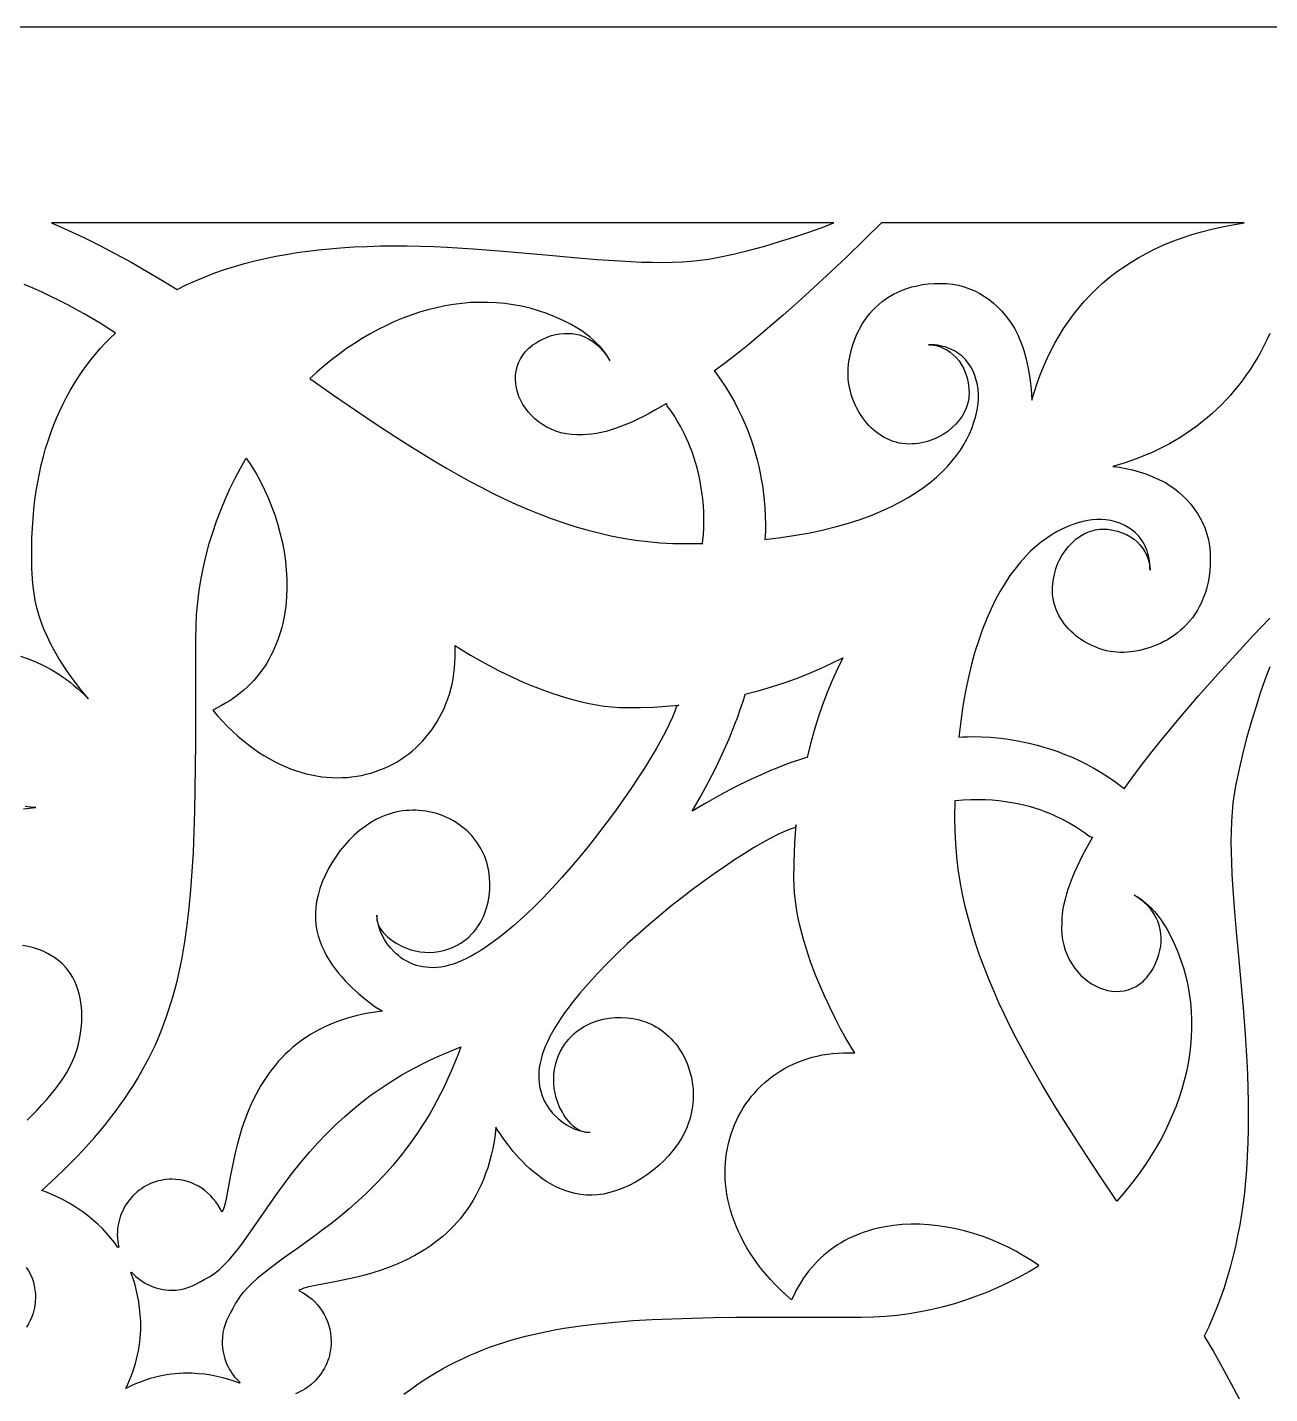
# Model space of a CAD drawing. Extents: x -52 to 65, y 50 to 90.
# Drawn here: x -4.45 to 15.23, y 68.23 to 89.87 of the extents above; entities that cross this region are included whole.
import ezdxf

# ---------------------------------------------------------------- set-up
doc = ezdxf.new("R2010")
doc.units = 0
doc.header["$MEASUREMENT"] = 0
doc.layers.add('LAYER_1', color=18, linetype='CONTINUOUS')

msp = doc.modelspace()

# ---------------------------------------------------------------- linework, layer by layer
at = {"layer": 'LAYER_1'}
for points in [[(64.546, 89.866), (-30.122, 89.866), (-51.907, 89.866)], [(-4.561, 79.907), (-4.44, 79.865), (-4.318, 79.816), (-4.196, 79.758), (-4.075, 79.693), (-3.954, 79.619), (-3.894, 79.579), (-3.834, 79.537), (-3.775, 79.492), (-3.716, 79.444), (-3.657, 79.395), (-3.599, 79.342), (-3.541, 79.287), (-3.485, 79.23), (-3.595, 79.364), (-3.696, 79.495), (-3.789, 79.622), (-3.874, 79.746), (-3.952, 79.868), (-4.021, 79.988), (-4.084, 80.106), (-4.14, 80.222), (-4.189, 80.336), (-4.232, 80.45), (-4.269, 80.562), (-4.3, 80.674), (-4.326, 80.786), (-4.346, 80.899), (-4.362, 81.011), (-4.373, 81.124), (-4.38, 81.293), (-4.383, 81.458), (-4.383, 81.619), (-4.38, 81.778), (-4.373, 81.934), (-4.362, 82.086), (-4.349, 82.235), (-4.332, 82.381), (-4.311, 82.524), (-4.288, 82.664), (-4.261, 82.801), (-4.231, 82.935), (-4.198, 83.066), (-4.162, 83.194), (-4.123, 83.319), (-4.082, 83.441), (-4.037, 83.561), (-3.989, 83.677), (-3.939, 83.791), (-3.886, 83.902), (-3.831, 84.01), (-3.772, 84.115), (-3.712, 84.218), (-3.648, 84.318), (-3.583, 84.415), (-3.514, 84.51), (-3.444, 84.602), (-3.371, 84.691), (-3.296, 84.778), (-3.218, 84.862), (-3.139, 84.944), (-3.057, 85.023), (-3.177, 85.101), (-3.3, 85.178), (-3.425, 85.253), (-3.552, 85.327), (-3.681, 85.399), (-3.812, 85.469), (-3.946, 85.538), (-4.081, 85.605), (-4.219, 85.67), (-4.359, 85.733), (-4.501, 85.794)], [(15.227, 85.017), (15.182, 84.918), (15.135, 84.821), (15.085, 84.726), (15.033, 84.633), (14.978, 84.542), (14.921, 84.453), (14.862, 84.366), (14.801, 84.282), (14.738, 84.199), (14.672, 84.118), (14.605, 84.04), (14.535, 83.963), (14.463, 83.889), (14.39, 83.817), (14.314, 83.748), (14.236, 83.68), (14.156, 83.615), (14.075, 83.551), (13.991, 83.491), (13.906, 83.432), (13.818, 83.376), (13.729, 83.322), (13.638, 83.27), (13.545, 83.221), (13.451, 83.174), (13.355, 83.129), (13.257, 83.087), (13.157, 83.047), (13.056, 83.01), (12.953, 82.975), (12.849, 82.942), (12.742, 82.912), (12.744, 82.912), (12.847, 82.898), (12.951, 82.879), (13.054, 82.855), (13.159, 82.826), (13.263, 82.792), (13.368, 82.752), (13.473, 82.706), (13.579, 82.655), (13.653, 82.606), (13.724, 82.554), (13.792, 82.498), (13.858, 82.439), (13.92, 82.377), (13.978, 82.311), (14.033, 82.241), (14.082, 82.168), (14.128, 82.092), (14.168, 82.011), (14.203, 81.928), (14.232, 81.84), (14.256, 81.749), (14.273, 81.654), (14.283, 81.555), (14.287, 81.453), (14.284, 81.353), (14.277, 81.258), (14.266, 81.166), (14.251, 81.079), (14.231, 80.995), (14.208, 80.916), (14.181, 80.84), (14.151, 80.768), (14.118, 80.7), (14.082, 80.635), (14.043, 80.573), (14.002, 80.515), (13.958, 80.461), (13.912, 80.41), (13.865, 80.362), (13.816, 80.317), (13.765, 80.275), (13.713, 80.236), (13.66, 80.2), (13.606, 80.167), (13.552, 80.137), (13.497, 80.109), (13.442, 80.084), (13.387, 80.062), (13.333, 80.042), (13.278, 80.025), (13.172, 79.997), (13.07, 79.978), (12.973, 79.967), (12.918, 79.964), (12.863, 79.965), (12.808, 79.968), (12.753, 79.974), (12.698, 79.982), (12.644, 79.993), (12.591, 80.007), (12.539, 80.023), (12.487, 80.041), (12.436, 80.062), (12.387, 80.085), (12.338, 80.11), (12.291, 80.137), (12.245, 80.166), (12.201, 80.197), (12.158, 80.23), (12.118, 80.265), (12.079, 80.301), (12.042, 80.339), (12.007, 80.378), (11.974, 80.419), (11.943, 80.462), (11.915, 80.506), (11.889, 80.55), (11.866, 80.597), (11.846, 80.644), (11.828, 80.692), (11.814, 80.742), (11.802, 80.792), (11.794, 80.843), (11.789, 80.894), (11.787, 80.947), (11.788, 80.999), (11.792, 81.05), (11.798, 81.101), (11.806, 81.15), (11.816, 81.198), (11.827, 81.245), (11.841, 81.291), (11.857, 81.335), (11.874, 81.379), (11.894, 81.421), (11.937, 81.5), (11.985, 81.574), (12.039, 81.642), (12.097, 81.703), (12.158, 81.758), (12.223, 81.805), (12.29, 81.844), (12.325, 81.861), (12.359, 81.875), (12.394, 81.888), (12.43, 81.898), (12.465, 81.907), (12.5, 81.913), (12.535, 81.917), (12.571, 81.918), (12.658, 81.915), (12.741, 81.904), (12.819, 81.886), (12.892, 81.862), (12.959, 81.832), (13.022, 81.797), (13.079, 81.757), (13.131, 81.713), (13.177, 81.664), (13.217, 81.613), (13.252, 81.559), (13.281, 81.502), (13.303, 81.444), (13.319, 81.385), (13.329, 81.326), (13.332, 81.266), (13.331, 81.314), (13.328, 81.361), (13.323, 81.407), (13.316, 81.451), (13.307, 81.493), (13.297, 81.534), (13.284, 81.573), (13.27, 81.611), (13.254, 81.647), (13.237, 81.681), (13.218, 81.715), (13.197, 81.746), (13.175, 81.776), (13.152, 81.805), (13.101, 81.858), (13.046, 81.905), (12.986, 81.946), (12.922, 81.982), (12.854, 82.011), (12.783, 82.035), (12.709, 82.053), (12.634, 82.065), (12.556, 82.072), (12.488, 82.07), (12.417, 82.064), (12.344, 82.053), (12.268, 82.038), (12.19, 82.018), (12.111, 81.992), (12.029, 81.961), (11.947, 81.925), (11.863, 81.882), (11.779, 81.833), (11.695, 81.777), (11.61, 81.715), (11.525, 81.645), (11.441, 81.568), (11.357, 81.484), (11.274, 81.391), (11.193, 81.291), (11.113, 81.182), (11.035, 81.064), (10.958, 80.938), (10.885, 80.802), (10.813, 80.656), (10.745, 80.501), (10.68, 80.336), (10.618, 80.161), (10.559, 79.975), (10.505, 79.778), (10.455, 79.571), (10.41, 79.351), (10.369, 79.121), (10.333, 78.878), (10.303, 78.623), (10.304, 78.623), (10.365, 78.628), (10.439, 78.631), (10.538, 78.633), (10.66, 78.63), (10.804, 78.622), (10.966, 78.607), (11.053, 78.596), (11.145, 78.582), (11.24, 78.565), (11.338, 78.546), (11.439, 78.523), (11.544, 78.497), (11.65, 78.467), (11.759, 78.432), (11.87, 78.394), (11.982, 78.351), (12.096, 78.304), (12.211, 78.252), (12.327, 78.194), (12.443, 78.132), (12.559, 78.063), (12.676, 77.989), (12.792, 77.909), (12.908, 77.822), (12.92, 77.807), (13.057, 77.994), (13.198, 78.181), (13.344, 78.368), (13.492, 78.554), (13.643, 78.738), (13.795, 78.92), (13.948, 79.1), (14.101, 79.277), (14.403, 79.618), (14.696, 79.94), (14.973, 80.238), (15.227, 80.507)], [(15.227, 79.736), (15.153, 79.532), (15.078, 79.318), (15.006, 79.095), (14.935, 78.862), (14.867, 78.621), (14.802, 78.373), (14.742, 78.117), (14.687, 77.855), (14.663, 77.721), (14.645, 77.581), (14.631, 77.435), (14.622, 77.285), (14.616, 77.129), (14.614, 76.969), (14.616, 76.804), (14.62, 76.635), (14.628, 76.461), (14.638, 76.284), (14.664, 75.918), (14.696, 75.538), (14.732, 75.147), (14.805, 74.334), (14.837, 73.916), (14.864, 73.492), (14.874, 73.279), (14.881, 73.065), (14.886, 72.85), (14.888, 72.634), (14.887, 72.419), (14.882, 72.203), (14.872, 71.988), (14.859, 71.773), (14.844, 71.596), (14.826, 71.419), (14.805, 71.244), (14.78, 71.071), (14.752, 70.898), (14.72, 70.728), (14.685, 70.559), (14.645, 70.391), (14.602, 70.226), (14.555, 70.063), (14.505, 69.902), (14.45, 69.744), (14.391, 69.588), (14.328, 69.435), (14.261, 69.284), (14.19, 69.137), (14.335, 68.891), (14.476, 68.644), (14.613, 68.394), (14.746, 68.142)], [(-4.514, 77.487), (-4.416, 77.499), (-4.316, 77.508), (-4.403, 77.515), (-4.488, 77.525)], [(1.514, 68.22), (1.615, 68.294), (1.716, 68.364), (1.818, 68.432), (1.92, 68.497), (2.023, 68.559), (2.126, 68.618), (2.229, 68.675), (2.334, 68.729), (2.439, 68.78), (2.546, 68.829), (2.653, 68.875), (2.762, 68.919), (2.871, 68.96), (2.982, 69), (3.094, 69.037), (3.208, 69.072), (3.323, 69.104), (3.44, 69.135), (3.559, 69.164), (3.679, 69.191), (3.801, 69.216), (3.926, 69.24), (4.052, 69.262), (4.311, 69.3), (4.579, 69.333), (4.857, 69.36), (5.145, 69.382), (5.445, 69.399), (5.757, 69.413), (6.081, 69.423), (6.418, 69.43), (6.77, 69.435), (7.136, 69.437), (8.76, 69.438), (8.95, 69.442), (9.14, 69.452), (9.327, 69.47), (9.514, 69.494), (9.698, 69.525), (9.88, 69.563), (10.061, 69.607), (10.239, 69.656), (10.415, 69.712), (10.589, 69.773), (10.76, 69.84), (10.928, 69.913), (11.093, 69.991), (11.256, 70.073), (11.415, 70.161), (11.571, 70.253), (11.452, 70.334), (11.33, 70.411), (11.204, 70.482), (11.075, 70.549), (10.943, 70.611), (10.809, 70.667), (10.672, 70.718), (10.534, 70.763), (10.394, 70.803), (10.253, 70.836), (10.111, 70.864), (9.97, 70.885), (9.828, 70.9), (9.687, 70.908), (9.546, 70.909), (9.407, 70.903), (9.27, 70.89), (9.134, 70.869), (9.001, 70.841), (8.935, 70.824), (8.87, 70.806), (8.806, 70.785), (8.743, 70.762), (8.68, 70.737), (8.619, 70.71), (8.558, 70.681), (8.499, 70.65), (8.44, 70.617), (8.383, 70.582), (8.327, 70.545), (8.272, 70.505), (8.218, 70.463), (8.166, 70.419), (8.114, 70.373), (8.065, 70.325), (8.016, 70.274), (7.969, 70.221), (7.924, 70.166), (7.88, 70.108), (7.838, 70.048), (7.798, 69.985), (7.759, 69.92), (7.722, 69.853), (7.687, 69.783), (7.654, 69.711), (7.564, 69.79), (7.478, 69.871), (7.397, 69.952), (7.321, 70.034), (7.248, 70.117), (7.179, 70.2), (7.115, 70.284), (7.055, 70.368), (6.998, 70.452), (6.946, 70.537), (6.898, 70.622), (6.853, 70.708), (6.812, 70.793), (6.775, 70.878), (6.742, 70.964), (6.712, 71.049), (6.686, 71.134), (6.664, 71.219), (6.645, 71.303), (6.629, 71.387), (6.617, 71.471), (6.608, 71.554), (6.603, 71.636), (6.601, 71.718), (6.602, 71.799), (6.606, 71.879), (6.614, 71.958), (6.624, 72.037), (6.638, 72.114), (6.655, 72.19), (6.674, 72.265), (6.697, 72.339), (6.722, 72.411), (6.75, 72.482), (6.781, 72.552), (6.814, 72.62), (6.851, 72.686), (6.889, 72.751), (6.931, 72.814), (6.974, 72.876), (7.021, 72.935), (7.07, 72.992), (7.121, 73.048), (7.174, 73.101), (7.23, 73.152), (7.288, 73.201), (7.348, 73.248), (7.41, 73.292), (7.474, 73.334), (7.54, 73.374), (7.609, 73.41), (7.679, 73.445), (7.751, 73.476), (7.825, 73.505), (7.901, 73.53), (7.978, 73.553), (8.057, 73.573), (8.138, 73.59), (8.221, 73.604), (8.304, 73.614), (8.39, 73.621), (8.477, 73.625), (8.565, 73.625), (8.655, 73.622), (8.613, 73.689), (8.504, 73.874), (8.431, 74.006), (8.35, 74.16), (8.263, 74.334), (8.173, 74.526), (8.083, 74.733), (8.039, 74.841), (7.996, 74.952), (7.954, 75.066), (7.915, 75.182), (7.877, 75.3), (7.842, 75.419), (7.809, 75.54), (7.78, 75.662), (7.754, 75.785), (7.732, 75.908), (7.715, 76.031), (7.702, 76.154), (7.694, 76.276), (7.691, 76.398), (7.693, 76.613), (7.701, 76.824), (7.712, 77.031), (7.729, 77.234), (7.718, 77.214), (7.714, 77.195), (7.634, 77.168), (7.541, 77.13), (7.435, 77.08), (7.317, 77.02), (7.188, 76.949), (7.051, 76.868), (6.905, 76.778), (6.751, 76.679), (6.592, 76.572), (6.427, 76.458), (6.258, 76.337), (6.086, 76.21), (5.913, 76.077), (5.738, 75.939), (5.563, 75.796), (5.39, 75.65), (5.219, 75.5), (5.051, 75.348), (4.888, 75.194), (4.73, 75.038), (4.578, 74.881), (4.435, 74.724), (4.299, 74.567), (4.174, 74.411), (4.115, 74.333), (4.059, 74.256), (4.006, 74.18), (3.956, 74.104), (3.91, 74.029), (3.867, 73.954), (3.827, 73.88), (3.791, 73.807), (3.758, 73.735), (3.73, 73.665), (3.705, 73.595), (3.685, 73.526), (3.669, 73.459), (3.657, 73.393), (3.65, 73.328), (3.648, 73.265), (3.649, 73.208), (3.654, 73.153), (3.662, 73.1), (3.672, 73.049), (3.685, 73), (3.7, 72.952), (3.718, 72.907), (3.737, 72.863), (3.759, 72.822), (3.783, 72.782), (3.808, 72.744), (3.835, 72.708), (3.863, 72.674), (3.892, 72.641), (3.955, 72.582), (4.02, 72.53), (4.087, 72.485), (4.155, 72.447), (4.223, 72.416), (4.289, 72.392), (4.352, 72.376), (4.411, 72.365), (4.465, 72.362), (4.428, 72.36), (4.392, 72.363), (4.356, 72.37), (4.321, 72.382), (4.287, 72.398), (4.253, 72.418), (4.22, 72.442), (4.189, 72.468), (4.158, 72.498), (4.128, 72.531), (4.1, 72.566), (4.073, 72.602), (4.048, 72.641), (4.024, 72.682), (3.98, 72.765), (3.95, 72.836), (3.926, 72.909), (3.908, 72.983), (3.895, 73.058), (3.888, 73.134), (3.886, 73.21), (3.89, 73.286), (3.9, 73.361), (3.915, 73.435), (3.936, 73.508), (3.962, 73.579), (3.993, 73.648), (4.03, 73.714), (4.072, 73.777), (4.119, 73.837), (4.171, 73.893), (4.206, 73.925), (4.243, 73.956), (4.28, 73.984), (4.319, 74.011), (4.36, 74.036), (4.401, 74.059), (4.443, 74.08), (4.487, 74.099), (4.531, 74.116), (4.576, 74.131), (4.669, 74.156), (4.763, 74.174), (4.859, 74.183), (4.955, 74.186), (5.051, 74.18), (5.146, 74.167), (5.24, 74.146), (5.286, 74.133), (5.331, 74.118), (5.375, 74.101), (5.419, 74.082), (5.462, 74.061), (5.503, 74.038), (5.544, 74.014), (5.583, 73.987), (5.626, 73.955), (5.667, 73.921), (5.706, 73.886), (5.744, 73.848), (5.779, 73.81), (5.813, 73.77), (5.845, 73.728), (5.875, 73.686), (5.904, 73.642), (5.93, 73.596), (5.955, 73.55), (5.978, 73.503), (5.999, 73.454), (6.017, 73.405), (6.034, 73.355), (6.049, 73.304), (6.062, 73.253), (6.073, 73.201), (6.081, 73.149), (6.088, 73.096), (6.093, 73.042), (6.095, 72.989), (6.095, 72.935), (6.093, 72.881), (6.089, 72.827), (6.083, 72.772), (6.075, 72.718), (6.064, 72.664), (6.051, 72.61), (6.035, 72.557), (6.018, 72.504), (5.998, 72.451), (5.977, 72.403), (5.955, 72.355), (5.904, 72.261), (5.845, 72.17), (5.78, 72.082), (5.709, 71.996), (5.632, 71.915), (5.55, 71.837), (5.463, 71.764), (5.373, 71.696), (5.279, 71.633), (5.182, 71.576), (5.082, 71.525), (4.982, 71.48), (4.879, 71.441), (4.777, 71.411), (4.674, 71.387), (4.581, 71.374), (4.489, 71.368), (4.4, 71.37), (4.313, 71.378), (4.227, 71.394), (4.144, 71.415), (4.063, 71.441), (3.985, 71.473), (3.908, 71.509), (3.834, 71.549), (3.763, 71.593), (3.694, 71.64), (3.628, 71.689), (3.565, 71.74), (3.504, 71.793), (3.446, 71.847), (3.392, 71.902), (3.34, 71.956), (3.245, 72.063), (3.164, 72.165), (3.096, 72.257), (3.042, 72.335), (3.003, 72.396), (2.971, 72.449), (2.957, 72.333), (2.94, 72.22), (2.919, 72.11), (2.896, 72.005), (2.869, 71.903), (2.84, 71.805), (2.807, 71.711), (2.773, 71.619), (2.735, 71.532), (2.695, 71.447), (2.653, 71.366), (2.609, 71.288), (2.563, 71.213), (2.514, 71.141), (2.464, 71.072), (2.412, 71.006), (2.358, 70.942), (2.303, 70.882), (2.246, 70.824), (2.187, 70.769), (2.128, 70.716), (2.067, 70.666), (2.005, 70.618), (1.943, 70.573), (1.879, 70.53), (1.815, 70.488), (1.75, 70.45), (1.684, 70.413), (1.552, 70.345), (1.419, 70.284), (1.286, 70.231), (1.153, 70.183), (1.022, 70.141), (0.894, 70.105), (0.769, 70.073), (0.648, 70.044), (0.421, 69.998), (0.055, 69.928), (-0.013, 69.912), (-0.071, 69.895), (-0.117, 69.878), (-0.136, 69.868), (-0.151, 69.858), (-0.095, 69.829), (-0.042, 69.797), (0.009, 69.76), (0.057, 69.721), (0.102, 69.678), (0.144, 69.633), (0.182, 69.585), (0.218, 69.534), (0.25, 69.48), (0.278, 69.425), (0.302, 69.367), (0.322, 69.307), (0.338, 69.246), (0.35, 69.182), (0.357, 69.118), (0.359, 69.052), (0.358, 69.006), (0.355, 68.962), (0.349, 68.918), (0.342, 68.874), (0.332, 68.832), (0.321, 68.79), (0.307, 68.749), (0.292, 68.709), (0.274, 68.67), (0.255, 68.632), (0.235, 68.596), (0.212, 68.56), (0.188, 68.525), (0.162, 68.492), (0.107, 68.43), (0.046, 68.373), (0.013, 68.347), (-0.021, 68.322), (-0.056, 68.299), (-0.092, 68.278), (-0.129, 68.259), (-0.167, 68.241), (-0.207, 68.225)], [(-4.457, 72.559), (-4.377, 72.638), (-4.298, 72.718), (-4.221, 72.799), (-4.146, 72.883), (-4.074, 72.967), (-4.006, 73.053), (-3.942, 73.139), (-3.882, 73.227), (-3.828, 73.314), (-3.779, 73.402), (-3.736, 73.49), (-3.699, 73.577), (-3.67, 73.665), (-3.649, 73.742), (-3.631, 73.82), (-3.616, 73.897), (-3.604, 73.974), (-3.596, 74.051), (-3.59, 74.126), (-3.588, 74.202), (-3.59, 74.276), (-3.595, 74.349), (-3.603, 74.42), (-3.615, 74.491), (-3.631, 74.559), (-3.65, 74.626), (-3.673, 74.691), (-3.701, 74.754), (-3.732, 74.815), (-3.767, 74.873), (-3.806, 74.928), (-3.85, 74.981), (-3.897, 75.031), (-3.949, 75.078), (-4.006, 75.122), (-4.067, 75.162), (-4.132, 75.199), (-4.202, 75.232), (-4.277, 75.261), (-4.356, 75.286), (-4.44, 75.307), (-4.529, 75.323)], [(-4.471, 70.226), (-4.434, 70.17), (-4.404, 70.113), (-4.378, 70.054), (-4.357, 69.994), (-4.342, 69.933), (-4.331, 69.871), (-4.325, 69.809), (-4.324, 69.747), (-4.327, 69.685), (-4.334, 69.623), (-4.346, 69.562), (-4.362, 69.502), (-4.382, 69.444), (-4.406, 69.387), (-4.433, 69.332), (-4.465, 69.279)]]:
    msp.add_lwpolyline(points, dxfattribs=at)
for points in [[(8.321, 86.768), (-4.068, 86.768), (-3.811, 86.655), (-3.556, 86.535), (-3.305, 86.41), (-3.055, 86.279), (-2.808, 86.144), (-2.563, 86.004), (-2.32, 85.86), (-2.079, 85.713), (-1.935, 85.785), (-1.787, 85.853), (-1.637, 85.916), (-1.484, 85.975), (-1.329, 86.029), (-1.171, 86.079), (-1.011, 86.125), (-0.848, 86.167), (-0.684, 86.205), (-0.518, 86.239), (-0.351, 86.27), (-0.182, 86.297), (-0.011, 86.321), (0.161, 86.342), (0.334, 86.359), (0.508, 86.374), (0.719, 86.388), (0.93, 86.397), (1.142, 86.403), (1.353, 86.405), (1.564, 86.403), (1.775, 86.399), (1.986, 86.392), (2.195, 86.382), (2.611, 86.357), (3.021, 86.326), (3.819, 86.255), (4.203, 86.22), (4.576, 86.189), (4.935, 86.165), (5.109, 86.155), (5.28, 86.148), (5.446, 86.144), (5.608, 86.143), (5.765, 86.146), (5.918, 86.152), (6.065, 86.162), (6.208, 86.176), (6.345, 86.195), (6.477, 86.219), (6.734, 86.275), (6.985, 86.336), (7.228, 86.402), (7.464, 86.471), (7.692, 86.543), (7.911, 86.617), (8.121, 86.692)], [(14.818, 86.768), (9.079, 86.768), (8.814, 86.509), (8.522, 86.227), (8.206, 85.929), (7.872, 85.621), (7.698, 85.465), (7.522, 85.309), (7.343, 85.154), (7.163, 85.001), (6.98, 84.85), (6.797, 84.702), (6.613, 84.558), (6.43, 84.419), (6.445, 84.407), (6.53, 84.289), (6.609, 84.171), (6.681, 84.052), (6.749, 83.933), (6.81, 83.815), (6.867, 83.697), (6.918, 83.58), (6.964, 83.464), (7.006, 83.349), (7.044, 83.236), (7.077, 83.125), (7.107, 83.017), (7.133, 82.911), (7.155, 82.807), (7.174, 82.707), (7.191, 82.61), (7.215, 82.428), (7.23, 82.263), (7.238, 82.117), (7.241, 81.992), (7.239, 81.891), (7.236, 81.816), (7.231, 81.753), (7.232, 81.752), (7.482, 81.783), (7.72, 81.82), (7.946, 81.861), (8.161, 81.908), (8.365, 81.958), (8.558, 82.014), (8.741, 82.073), (8.913, 82.136), (9.075, 82.203), (9.227, 82.273), (9.37, 82.345), (9.503, 82.42), (9.627, 82.498), (9.743, 82.578), (9.85, 82.659), (9.948, 82.742), (10.039, 82.827), (10.122, 82.912), (10.197, 82.998), (10.265, 83.084), (10.327, 83.17), (10.381, 83.257), (10.429, 83.342), (10.471, 83.428), (10.507, 83.512), (10.538, 83.594), (10.563, 83.676), (10.583, 83.755), (10.598, 83.832), (10.608, 83.907), (10.614, 83.979), (10.616, 84.048), (10.61, 84.127), (10.597, 84.205), (10.58, 84.28), (10.557, 84.352), (10.528, 84.421), (10.493, 84.486), (10.453, 84.547), (10.407, 84.603), (10.355, 84.655), (10.326, 84.679), (10.297, 84.701), (10.266, 84.722), (10.233, 84.741), (10.199, 84.759), (10.163, 84.775), (10.126, 84.79), (10.088, 84.803), (10.048, 84.813), (10.006, 84.823), (9.963, 84.83), (9.918, 84.835), (9.872, 84.838), (9.825, 84.839), (9.883, 84.836), (9.942, 84.826), (10, 84.809), (10.057, 84.786), (10.112, 84.757), (10.165, 84.722), (10.216, 84.681), (10.263, 84.634), (10.307, 84.581), (10.346, 84.522), (10.381, 84.459), (10.411, 84.39), (10.434, 84.315), (10.452, 84.236), (10.462, 84.152), (10.465, 84.063), (10.464, 84.027), (10.46, 83.991), (10.454, 83.955), (10.446, 83.919), (10.436, 83.884), (10.423, 83.848), (10.392, 83.778), (10.354, 83.709), (10.308, 83.643), (10.254, 83.581), (10.194, 83.522), (10.128, 83.467), (10.055, 83.418), (10.017, 83.395), (9.977, 83.374), (9.936, 83.354), (9.893, 83.337), (9.849, 83.321), (9.805, 83.307), (9.758, 83.294), (9.711, 83.284), (9.663, 83.276), (9.614, 83.271), (9.563, 83.267), (9.512, 83.266), (9.461, 83.268), (9.41, 83.273), (9.36, 83.281), (9.311, 83.293), (9.262, 83.308), (9.215, 83.326), (9.168, 83.346), (9.123, 83.37), (9.079, 83.396), (9.036, 83.425), (8.994, 83.456), (8.954, 83.489), (8.915, 83.525), (8.878, 83.562), (8.843, 83.602), (8.809, 83.644), (8.776, 83.687), (8.746, 83.732), (8.717, 83.778), (8.691, 83.826), (8.666, 83.876), (8.644, 83.926), (8.623, 83.978), (8.605, 84.03), (8.59, 84.084), (8.576, 84.138), (8.565, 84.193), (8.557, 84.248), (8.551, 84.304), (8.548, 84.36), (8.548, 84.417), (8.551, 84.473), (8.561, 84.571), (8.58, 84.675), (8.607, 84.784), (8.624, 84.839), (8.644, 84.895), (8.666, 84.951), (8.69, 85.007), (8.717, 85.063), (8.747, 85.118), (8.779, 85.173), (8.814, 85.227), (8.852, 85.28), (8.893, 85.331), (8.937, 85.382), (8.985, 85.43), (9.035, 85.476), (9.088, 85.521), (9.145, 85.563), (9.205, 85.602), (9.269, 85.639), (9.336, 85.673), (9.407, 85.704), (9.481, 85.731), (9.559, 85.755), (9.641, 85.774), (9.727, 85.79), (9.817, 85.802), (9.911, 85.809), (10.009, 85.811), (10.109, 85.808), (10.206, 85.797), (10.299, 85.78), (10.388, 85.756), (10.474, 85.726), (10.557, 85.691), (10.635, 85.65), (10.711, 85.603), (10.782, 85.553), (10.851, 85.497), (10.915, 85.438), (10.977, 85.375), (11.035, 85.308), (11.089, 85.238), (11.141, 85.165), (11.189, 85.09), (11.216, 85.038), (11.242, 84.985), (11.266, 84.929), (11.289, 84.87), (11.311, 84.809), (11.332, 84.745), (11.369, 84.61), (11.401, 84.464), (11.427, 84.308), (11.448, 84.14), (11.462, 83.961), (11.502, 84.097), (11.546, 84.231), (11.593, 84.363), (11.645, 84.491), (11.7, 84.618), (11.759, 84.741), (11.823, 84.862), (11.89, 84.98), (11.962, 85.095), (12.038, 85.207), (12.118, 85.315), (12.202, 85.421), (12.29, 85.524), (12.383, 85.623), (12.48, 85.719), (12.581, 85.812), (12.687, 85.901), (12.797, 85.986), (12.912, 86.068), (13.031, 86.146), (13.154, 86.22), (13.283, 86.291), (13.415, 86.357), (13.553, 86.42), (13.695, 86.478), (13.841, 86.533), (13.993, 86.583), (14.149, 86.629), (14.31, 86.67), (14.476, 86.707), (14.646, 86.739), (14.822, 86.767)], [(5.676, 83.908), (5.49, 83.8), (5.399, 83.75), (5.309, 83.703), (5.22, 83.66), (5.132, 83.619), (5.046, 83.582), (4.961, 83.548), (4.877, 83.517), (4.796, 83.49), (4.715, 83.467), (4.637, 83.448), (4.561, 83.433), (4.486, 83.422), (4.413, 83.416), (4.343, 83.413), (4.253, 83.411), (4.166, 83.416), (4.081, 83.427), (4, 83.445), (3.922, 83.469), (3.847, 83.499), (3.776, 83.534), (3.709, 83.574), (3.646, 83.619), (3.587, 83.667), (3.532, 83.719), (3.483, 83.775), (3.438, 83.833), (3.398, 83.894), (3.364, 83.957), (3.335, 84.021), (3.312, 84.087), (3.295, 84.154), (3.284, 84.221), (3.279, 84.289), (3.281, 84.356), (3.29, 84.422), (3.305, 84.488), (3.328, 84.552), (3.358, 84.614), (3.396, 84.673), (3.441, 84.73), (3.467, 84.758), (3.494, 84.784), (3.524, 84.81), (3.556, 84.835), (3.59, 84.859), (3.626, 84.881), (3.664, 84.903), (3.704, 84.924), (3.792, 84.962), (3.853, 84.983), (3.916, 84.999), (3.98, 85.011), (4.045, 85.018), (4.111, 85.019), (4.177, 85.015), (4.242, 85.005), (4.308, 84.988), (4.372, 84.964), (4.436, 84.934), (4.498, 84.896), (4.558, 84.85), (4.616, 84.796), (4.672, 84.734), (4.725, 84.663), (4.775, 84.583), (4.748, 84.636), (4.71, 84.696), (4.683, 84.732), (4.652, 84.772), (4.614, 84.815), (4.571, 84.86), (4.521, 84.908), (4.464, 84.957), (4.4, 85.007), (4.329, 85.057), (4.25, 85.108), (4.163, 85.158), (4.035, 85.223), (3.905, 85.281), (3.775, 85.333), (3.643, 85.378), (3.511, 85.416), (3.378, 85.447), (3.244, 85.472), (3.109, 85.491), (2.975, 85.504), (2.839, 85.51), (2.704, 85.51), (2.569, 85.505), (2.433, 85.493), (2.298, 85.476), (2.163, 85.454), (2.028, 85.425), (1.894, 85.391), (1.761, 85.352), (1.628, 85.308), (1.496, 85.259), (1.365, 85.204), (1.235, 85.145), (1.107, 85.081), (0.979, 85.012), (0.853, 84.938), (0.729, 84.86), (0.606, 84.777), (0.485, 84.691), (0.365, 84.6), (0.248, 84.505), (0.133, 84.405), (0.02, 84.302), (0.383, 84.051), (0.744, 83.803), (1.105, 83.56), (1.466, 83.325), (1.647, 83.21), (1.827, 83.098), (2.008, 82.989), (2.189, 82.882), (2.371, 82.779), (2.553, 82.679), (2.735, 82.582), (2.918, 82.489), (3.102, 82.4), (3.286, 82.315), (3.471, 82.235), (3.657, 82.159), (3.843, 82.088), (4.031, 82.022), (4.219, 81.962), (4.409, 81.907), (4.6, 81.857), (4.792, 81.813), (4.985, 81.776), (5.179, 81.745), (5.375, 81.72), (5.572, 81.702), (5.771, 81.691), (5.971, 81.688), (6.247, 81.691), (6.245, 81.699), (6.256, 81.824), (6.262, 81.945), (6.265, 82.064), (6.262, 82.179), (6.256, 82.291), (6.247, 82.399), (6.234, 82.504), (6.218, 82.606), (6.2, 82.704), (6.179, 82.798), (6.156, 82.889), (6.131, 82.976), (6.105, 83.06), (6.077, 83.14), (6.049, 83.215), (6.019, 83.287), (5.959, 83.42), (5.9, 83.536), (5.844, 83.635), (5.793, 83.717), (5.749, 83.782), (5.715, 83.829), (5.685, 83.867)], [(-1.371, 71.102), (-1.4, 71.159), (-1.432, 71.213), (-1.467, 71.265), (-1.506, 71.314), (-1.548, 71.36), (-1.593, 71.402), (-1.64, 71.442), (-1.69, 71.478), (-1.743, 71.51), (-1.797, 71.539), (-1.854, 71.564), (-1.913, 71.584), (-1.973, 71.6), (-2.035, 71.612), (-2.099, 71.62), (-2.164, 71.622), (-2.208, 71.621), (-2.252, 71.617), (-2.295, 71.612), (-2.338, 71.604), (-2.379, 71.594), (-2.42, 71.582), (-2.46, 71.569), (-2.499, 71.553), (-2.538, 71.535), (-2.575, 71.516), (-2.611, 71.495), (-2.646, 71.472), (-2.68, 71.447), (-2.713, 71.421), (-2.774, 71.365), (-2.83, 71.302), (-2.879, 71.234), (-2.902, 71.199), (-2.923, 71.162), (-2.942, 71.124), (-2.959, 71.085), (-2.974, 71.045), (-2.988, 71.004), (-3, 70.963), (-3.009, 70.92), (-3.017, 70.877), (-3.022, 70.833), (-3.026, 70.788), (-3.027, 70.743), (-3.025, 70.692), (-3.021, 70.642), (-3.014, 70.593), (-3.004, 70.545), (-3.017, 70.539), (-3.073, 70.619), (-3.133, 70.696), (-3.196, 70.769), (-3.262, 70.839), (-3.331, 70.906), (-3.402, 70.97), (-3.476, 71.03), (-3.552, 71.088), (-3.63, 71.142), (-3.71, 71.194), (-3.791, 71.242), (-3.875, 71.288), (-3.959, 71.331), (-4.045, 71.372), (-4.132, 71.41), (-4.22, 71.445), (-3.99, 71.659), (-3.881, 71.765), (-3.776, 71.87), (-3.674, 71.974), (-3.575, 72.078), (-3.48, 72.181), (-3.389, 72.285), (-3.301, 72.388), (-3.216, 72.49), (-3.134, 72.593), (-3.055, 72.696), (-2.98, 72.798), (-2.908, 72.901), (-2.838, 73.004), (-2.772, 73.108), (-2.708, 73.212), (-2.647, 73.316), (-2.589, 73.421), (-2.534, 73.527), (-2.481, 73.633), (-2.43, 73.741), (-2.382, 73.849), (-2.337, 73.959), (-2.294, 74.069), (-2.253, 74.181), (-2.215, 74.294), (-2.178, 74.408), (-2.144, 74.524), (-2.112, 74.642), (-2.081, 74.761), (-2.053, 74.881), (-2.026, 75.004), (-2.002, 75.129), (-1.957, 75.384), (-1.919, 75.648), (-1.887, 75.921), (-1.861, 76.204), (-1.839, 76.498), (-1.822, 76.803), (-1.809, 77.121), (-1.799, 77.451), (-1.792, 77.795), (-1.787, 78.153), (-1.785, 78.526), (-1.784, 80.181), (-1.78, 80.375), (-1.77, 80.568), (-1.753, 80.759), (-1.729, 80.949), (-1.698, 81.136), (-1.661, 81.322), (-1.619, 81.506), (-1.57, 81.688), (-1.515, 81.867), (-1.455, 82.044), (-1.389, 82.218), (-1.318, 82.39), (-1.242, 82.558), (-1.161, 82.723), (-1.075, 82.885), (-0.984, 83.044), (-0.905, 82.924), (-0.83, 82.799), (-0.76, 82.671), (-0.694, 82.539), (-0.633, 82.405), (-0.578, 82.268), (-0.528, 82.128), (-0.484, 81.987), (-0.445, 81.845), (-0.412, 81.701), (-0.385, 81.557), (-0.364, 81.413), (-0.35, 81.268), (-0.342, 81.124), (-0.341, 80.981), (-0.346, 80.84), (-0.359, 80.7), (-0.379, 80.561), (-0.407, 80.426), (-0.423, 80.359), (-0.442, 80.293), (-0.462, 80.228), (-0.484, 80.163), (-0.509, 80.099), (-0.535, 80.037), (-0.564, 79.975), (-0.594, 79.915), (-0.626, 79.855), (-0.661, 79.797), (-0.698, 79.739), (-0.737, 79.683), (-0.778, 79.628), (-0.821, 79.575), (-0.866, 79.523), (-0.914, 79.472), (-0.963, 79.423), (-1.015, 79.375), (-1.07, 79.329), (-1.127, 79.284), (-1.185, 79.241), (-1.247, 79.2), (-1.311, 79.161), (-1.377, 79.123), (-1.445, 79.087), (-1.516, 79.053), (-1.438, 78.962), (-1.359, 78.875), (-1.279, 78.792), (-1.199, 78.714), (-1.118, 78.64), (-1.036, 78.57), (-0.954, 78.505), (-0.871, 78.443), (-0.788, 78.386), (-0.705, 78.332), (-0.621, 78.283), (-0.538, 78.237), (-0.454, 78.196), (-0.37, 78.158), (-0.286, 78.124), (-0.203, 78.094), (-0.119, 78.067), (-0.036, 78.044), (0.047, 78.025), (0.129, 78.009), (0.211, 77.997), (0.293, 77.988), (0.374, 77.983), (0.454, 77.981), (0.533, 77.982), (0.612, 77.986), (0.69, 77.994), (0.767, 78.005), (0.842, 78.018), (0.917, 78.035), (0.991, 78.055), (1.063, 78.078), (1.134, 78.104), (1.204, 78.132), (1.272, 78.164), (1.339, 78.198), (1.404, 78.235), (1.468, 78.274), (1.53, 78.317), (1.59, 78.361), (1.648, 78.408), (1.705, 78.458), (1.759, 78.51), (1.812, 78.565), (1.862, 78.621), (1.91, 78.68), (1.956, 78.742), (1.999, 78.805), (2.04, 78.87), (2.079, 78.938), (2.115, 79.008), (2.149, 79.079), (2.179, 79.153), (2.207, 79.228), (2.233, 79.305), (2.255, 79.384), (2.275, 79.465), (2.291, 79.547), (2.305, 79.631), (2.315, 79.717), (2.322, 79.804), (2.326, 79.892), (2.326, 79.982), (2.323, 80.073), (2.388, 80.031), (2.57, 79.92), (2.699, 79.846), (2.851, 79.763), (3.022, 79.674), (3.21, 79.582), (3.413, 79.491), (3.519, 79.446), (3.628, 79.402), (3.74, 79.36), (3.854, 79.319), (3.97, 79.281), (4.087, 79.245), (4.206, 79.212), (4.325, 79.182), (4.446, 79.156), (4.566, 79.134), (4.687, 79.116), (4.808, 79.102), (4.928, 79.094), (5.047, 79.091), (5.258, 79.094), (5.465, 79.101), (5.668, 79.113), (5.868, 79.13), (5.848, 79.119), (5.829, 79.115), (5.803, 79.033), (5.766, 78.938), (5.717, 78.83), (5.658, 78.71), (5.588, 78.579), (5.508, 78.439), (5.42, 78.29), (5.323, 78.134), (5.218, 77.972), (5.106, 77.804), (4.987, 77.632), (4.862, 77.457), (4.732, 77.28), (4.597, 77.102), (4.457, 76.924), (4.313, 76.747), (4.166, 76.573), (4.017, 76.402), (3.865, 76.235), (3.712, 76.074), (3.558, 75.92), (3.404, 75.774), (3.25, 75.636), (3.097, 75.508), (3.021, 75.448), (2.945, 75.391), (2.87, 75.337), (2.796, 75.286), (2.722, 75.239), (2.648, 75.195), (2.576, 75.154), (2.504, 75.117), (2.434, 75.084), (2.364, 75.055), (2.296, 75.03), (2.228, 75.01), (2.162, 74.993), (2.097, 74.981), (2.034, 74.974), (1.972, 74.972), (1.916, 74.973), (1.862, 74.978), (1.81, 74.986), (1.76, 74.996), (1.712, 75.009), (1.665, 75.025), (1.62, 75.043), (1.578, 75.063), (1.537, 75.085), (1.498, 75.109), (1.461, 75.135), (1.425, 75.163), (1.391, 75.191), (1.36, 75.221), (1.301, 75.285), (1.25, 75.351), (1.206, 75.42), (1.169, 75.489), (1.139, 75.558), (1.115, 75.625), (1.099, 75.689), (1.089, 75.749), (1.086, 75.804), (1.083, 75.767), (1.086, 75.73), (1.093, 75.693), (1.105, 75.658), (1.121, 75.623), (1.141, 75.589), (1.164, 75.556), (1.19, 75.523), (1.22, 75.492), (1.252, 75.462), (1.286, 75.433), (1.322, 75.406), (1.361, 75.38), (1.4, 75.355), (1.482, 75.311), (1.552, 75.281), (1.623, 75.256), (1.696, 75.237), (1.77, 75.224), (1.844, 75.217), (1.918, 75.215), (1.993, 75.22), (2.066, 75.229), (2.139, 75.245), (2.211, 75.266), (2.28, 75.292), (2.348, 75.324), (2.413, 75.362), (2.475, 75.404), (2.534, 75.453), (2.589, 75.506), (2.62, 75.542), (2.65, 75.579), (2.678, 75.617), (2.704, 75.657), (2.729, 75.698), (2.751, 75.74), (2.772, 75.783), (2.79, 75.827), (2.807, 75.873), (2.822, 75.919), (2.847, 76.012), (2.864, 76.109), (2.874, 76.206), (2.876, 76.304), (2.871, 76.402), (2.858, 76.499), (2.837, 76.594), (2.825, 76.641), (2.81, 76.687), (2.793, 76.732), (2.774, 76.777), (2.754, 76.82), (2.731, 76.862), (2.707, 76.904), (2.681, 76.944), (2.649, 76.987), (2.616, 77.029), (2.581, 77.069), (2.545, 77.107), (2.507, 77.144), (2.467, 77.178), (2.427, 77.211), (2.385, 77.242), (2.342, 77.271), (2.297, 77.298), (2.252, 77.323), (2.205, 77.346), (2.158, 77.368), (2.109, 77.387), (2.06, 77.404), (2.011, 77.419), (1.96, 77.432), (1.909, 77.443), (1.858, 77.452), (1.806, 77.459), (1.753, 77.464), (1.701, 77.466), (1.648, 77.466), (1.595, 77.464), (1.541, 77.46), (1.488, 77.454), (1.435, 77.445), (1.382, 77.434), (1.329, 77.421), (1.277, 77.405), (1.225, 77.387), (1.173, 77.367), (1.126, 77.346), (1.079, 77.323), (0.987, 77.271), (0.897, 77.211), (0.811, 77.145), (0.727, 77.072), (0.647, 76.994), (0.571, 76.91), (0.5, 76.822), (0.433, 76.729), (0.371, 76.634), (0.314, 76.535), (0.264, 76.434), (0.22, 76.331), (0.183, 76.227), (0.152, 76.122), (0.129, 76.018), (0.116, 75.923), (0.11, 75.83), (0.112, 75.739), (0.12, 75.65), (0.135, 75.563), (0.156, 75.478), (0.182, 75.396), (0.213, 75.315), (0.249, 75.238), (0.288, 75.162), (0.331, 75.089), (0.377, 75.019), (0.425, 74.952), (0.476, 74.887), (0.528, 74.825), (0.58, 74.766), (0.634, 74.71), (0.687, 74.658), (0.793, 74.561), (0.892, 74.478), (0.983, 74.409), (1.06, 74.354), (1.12, 74.314), (1.172, 74.282), (1.057, 74.267), (0.947, 74.25), (0.839, 74.229), (0.736, 74.205), (0.636, 74.178), (0.54, 74.148), (0.447, 74.115), (0.357, 74.08), (0.271, 74.042), (0.188, 74.001), (0.109, 73.958), (0.032, 73.913), (-0.042, 73.866), (-0.112, 73.817), (-0.18, 73.765), (-0.245, 73.712), (-0.307, 73.657), (-0.366, 73.601), (-0.423, 73.543), (-0.477, 73.484), (-0.529, 73.423), (-0.578, 73.361), (-0.625, 73.298), (-0.67, 73.235), (-0.712, 73.17), (-0.753, 73.104), (-0.791, 73.038), (-0.827, 72.971), (-0.894, 72.837), (-0.953, 72.701), (-1.006, 72.565), (-1.052, 72.43), (-1.093, 72.297), (-1.129, 72.166), (-1.161, 72.039), (-1.189, 71.915), (-1.234, 71.685), (-1.303, 71.312), (-1.319, 71.242), (-1.335, 71.184), (-1.352, 71.137)], [(6.081, 77.451), (6.212, 77.678), (6.335, 77.907), (6.452, 78.137), (6.561, 78.367), (6.663, 78.598), (6.756, 78.83), (6.8, 78.946), (6.841, 79.062), (6.88, 79.178), (6.917, 79.295), (6.912, 79.303), (7.126, 79.358), (7.335, 79.419), (7.537, 79.484), (7.734, 79.555), (7.926, 79.63), (8.112, 79.71), (8.292, 79.794), (8.467, 79.882), (8.381, 79.704), (8.298, 79.52), (8.22, 79.331), (8.146, 79.136), (8.076, 78.935), (8.012, 78.729), (7.953, 78.517), (7.899, 78.299), (7.891, 78.302), (7.777, 78.265), (7.662, 78.225), (7.548, 78.183), (7.434, 78.139), (7.32, 78.093), (7.207, 78.044), (6.98, 77.941), (6.753, 77.829), (6.528, 77.71), (6.304, 77.584)], [(12.418, 77.038), (12.313, 76.849), (12.264, 76.756), (12.218, 76.664), (12.175, 76.574), (12.135, 76.484), (12.098, 76.396), (12.065, 76.31), (12.035, 76.225), (12.009, 76.142), (11.986, 76.06), (11.967, 75.98), (11.953, 75.902), (11.942, 75.826), (11.935, 75.752), (11.933, 75.68), (11.931, 75.589), (11.935, 75.5), (11.947, 75.414), (11.964, 75.331), (11.988, 75.251), (12.017, 75.175), (12.052, 75.102), (12.091, 75.034), (12.134, 74.97), (12.182, 74.91), (12.233, 74.854), (12.288, 74.804), (12.345, 74.758), (12.405, 74.718), (12.466, 74.683), (12.53, 74.654), (12.594, 74.63), (12.66, 74.613), (12.726, 74.601), (12.792, 74.597), (12.858, 74.598), (12.923, 74.607), (12.987, 74.623), (13.05, 74.646), (13.111, 74.677), (13.17, 74.715), (13.226, 74.761), (13.252, 74.787), (13.279, 74.816), (13.304, 74.846), (13.328, 74.878), (13.351, 74.913), (13.374, 74.95), (13.415, 75.03), (13.452, 75.119), (13.473, 75.181), (13.489, 75.245), (13.501, 75.311), (13.508, 75.377), (13.509, 75.444), (13.505, 75.511), (13.495, 75.578), (13.478, 75.644), (13.455, 75.71), (13.425, 75.775), (13.388, 75.838), (13.343, 75.9), (13.29, 75.959), (13.229, 76.016), (13.159, 76.07), (13.081, 76.121), (13.133, 76.094), (13.191, 76.055), (13.227, 76.028), (13.266, 75.995), (13.308, 75.957), (13.353, 75.913), (13.4, 75.862), (13.448, 75.804), (13.497, 75.739), (13.546, 75.667), (13.596, 75.586), (13.645, 75.498), (13.709, 75.367), (13.766, 75.235), (13.817, 75.102), (13.861, 74.968), (13.898, 74.833), (13.929, 74.697), (13.954, 74.561), (13.972, 74.424), (13.985, 74.286), (13.991, 74.149), (13.991, 74.011), (13.986, 73.873), (13.974, 73.735), (13.957, 73.597), (13.935, 73.459), (13.907, 73.322), (13.874, 73.186), (13.836, 73.05), (13.792, 72.914), (13.744, 72.78), (13.69, 72.647), (13.632, 72.514), (13.569, 72.383), (13.501, 72.253), (13.429, 72.125), (13.352, 71.998), (13.271, 71.873), (13.186, 71.749), (13.096, 71.628), (13.003, 71.509), (12.906, 71.391), (12.804, 71.276), (12.558, 71.646), (12.314, 72.014), (12.076, 72.382), (11.845, 72.749), (11.733, 72.933), (11.623, 73.117), (11.516, 73.302), (11.411, 73.486), (11.31, 73.671), (11.212, 73.857), (11.117, 74.043), (11.026, 74.229), (10.938, 74.416), (10.855, 74.604), (10.776, 74.792), (10.702, 74.982), (10.632, 75.172), (10.568, 75.363), (10.508, 75.555), (10.454, 75.748), (10.406, 75.942), (10.363, 76.138), (10.326, 76.335), (10.295, 76.533), (10.271, 76.732), (10.254, 76.933), (10.243, 77.135), (10.239, 77.339), (10.243, 77.62), (10.251, 77.618), (10.373, 77.63), (10.492, 77.636), (10.608, 77.638), (10.721, 77.636), (10.831, 77.63), (10.937, 77.62), (11.041, 77.607), (11.14, 77.591), (11.237, 77.573), (11.329, 77.551), (11.419, 77.528), (11.504, 77.503), (11.586, 77.476), (11.665, 77.448), (11.739, 77.418), (11.81, 77.388), (11.94, 77.327), (12.053, 77.267), (12.151, 77.21), (12.232, 77.158), (12.295, 77.113), (12.341, 77.078), (12.378, 77.048)], [(-2.891, 68.31), (-2.861, 68.374), (-2.832, 68.44), (-2.806, 68.505), (-2.782, 68.571), (-2.76, 68.638), (-2.74, 68.705), (-2.722, 68.771), (-2.706, 68.839), (-2.693, 68.906), (-2.681, 68.973), (-2.672, 69.04), (-2.664, 69.106), (-2.659, 69.173), (-2.656, 69.239), (-2.655, 69.304), (-2.657, 69.369), (-2.663, 69.477), (-2.673, 69.581), (-2.688, 69.682), (-2.706, 69.781), (-2.727, 69.876), (-2.752, 69.969), (-2.78, 70.058), (-2.812, 70.144), (-2.802, 70.152), (-2.772, 70.119), (-2.74, 70.088), (-2.706, 70.059), (-2.671, 70.032), (-2.635, 70.007), (-2.597, 69.983), (-2.558, 69.961), (-2.518, 69.942), (-2.477, 69.924), (-2.435, 69.909), (-2.392, 69.895), (-2.348, 69.884), (-2.303, 69.876), (-2.257, 69.87), (-2.211, 69.866), (-2.164, 69.865), (-2.093, 69.867), (-2.026, 69.876), (-1.96, 69.89), (-1.896, 69.91), (-1.834, 69.934), (-1.773, 69.963), (-1.712, 69.997), (-1.652, 70.035), (-1.61, 70.056), (-1.569, 70.078), (-1.529, 70.104), (-1.489, 70.131), (-1.449, 70.161), (-1.41, 70.194), (-1.333, 70.266), (-1.257, 70.346), (-1.181, 70.434), (-1.104, 70.53), (-1.027, 70.632), (-0.869, 70.856), (-0.701, 71.1), (-0.52, 71.36), (-0.423, 71.496), (-0.321, 71.633), (-0.214, 71.773), (-0.1, 71.913), (0.02, 72.055), (0.147, 72.197), (0.282, 72.338), (0.424, 72.479), (0.576, 72.618), (0.737, 72.755), (0.821, 72.823), (0.907, 72.89), (0.996, 72.956), (1.088, 73.022), (1.182, 73.086), (1.279, 73.15), (1.379, 73.213), (1.482, 73.274), (1.588, 73.334), (1.696, 73.393), (1.808, 73.451), (1.923, 73.507), (2.042, 73.562), (2.163, 73.615), (2.288, 73.667), (2.416, 73.717), (2.367, 73.586), (2.316, 73.459), (2.264, 73.335), (2.21, 73.215), (2.155, 73.098), (2.099, 72.984), (2.041, 72.873), (1.982, 72.765), (1.921, 72.66), (1.86, 72.559), (1.797, 72.46), (1.734, 72.364), (1.67, 72.27), (1.605, 72.18), (1.539, 72.091), (1.473, 72.006), (1.338, 71.842), (1.201, 71.688), (1.063, 71.542), (0.924, 71.405), (0.785, 71.276), (0.646, 71.153), (0.508, 71.038), (0.371, 70.928), (0.236, 70.824), (0.103, 70.725), (-0.153, 70.541), (-0.393, 70.37), (-0.612, 70.209), (-0.712, 70.13), (-0.806, 70.053), (-0.893, 69.975), (-0.971, 69.897), (-1.042, 69.819), (-1.074, 69.779), (-1.103, 69.739), (-1.13, 69.698), (-1.155, 69.657), (-1.177, 69.615), (-1.197, 69.573), (-1.235, 69.511), (-1.268, 69.449), (-1.297, 69.386), (-1.321, 69.323), (-1.34, 69.258), (-1.354, 69.192), (-1.363, 69.123), (-1.366, 69.051), (-1.365, 69.003), (-1.361, 68.956), (-1.355, 68.909), (-1.346, 68.864), (-1.335, 68.819), (-1.322, 68.775), (-1.307, 68.732), (-1.29, 68.69), (-1.271, 68.649), (-1.249, 68.609), (-1.226, 68.571), (-1.201, 68.534), (-1.174, 68.498), (-1.145, 68.464), (-1.115, 68.432), (-1.083, 68.401), (-1.09, 68.391), (-1.175, 68.423), (-1.263, 68.452), (-1.354, 68.477), (-1.448, 68.499), (-1.544, 68.517), (-1.644, 68.532), (-1.747, 68.542), (-1.853, 68.548), (-1.916, 68.55), (-1.98, 68.549), (-2.045, 68.546), (-2.11, 68.541), (-2.175, 68.534), (-2.241, 68.524), (-2.307, 68.512), (-2.372, 68.498), (-2.438, 68.482), (-2.504, 68.464), (-2.569, 68.444), (-2.634, 68.421), (-2.699, 68.397), (-2.764, 68.37), (-2.828, 68.341)]]:
    msp.add_lwpolyline(points, close=True, dxfattribs=at)

doc.saveas('drawing.dxf')
